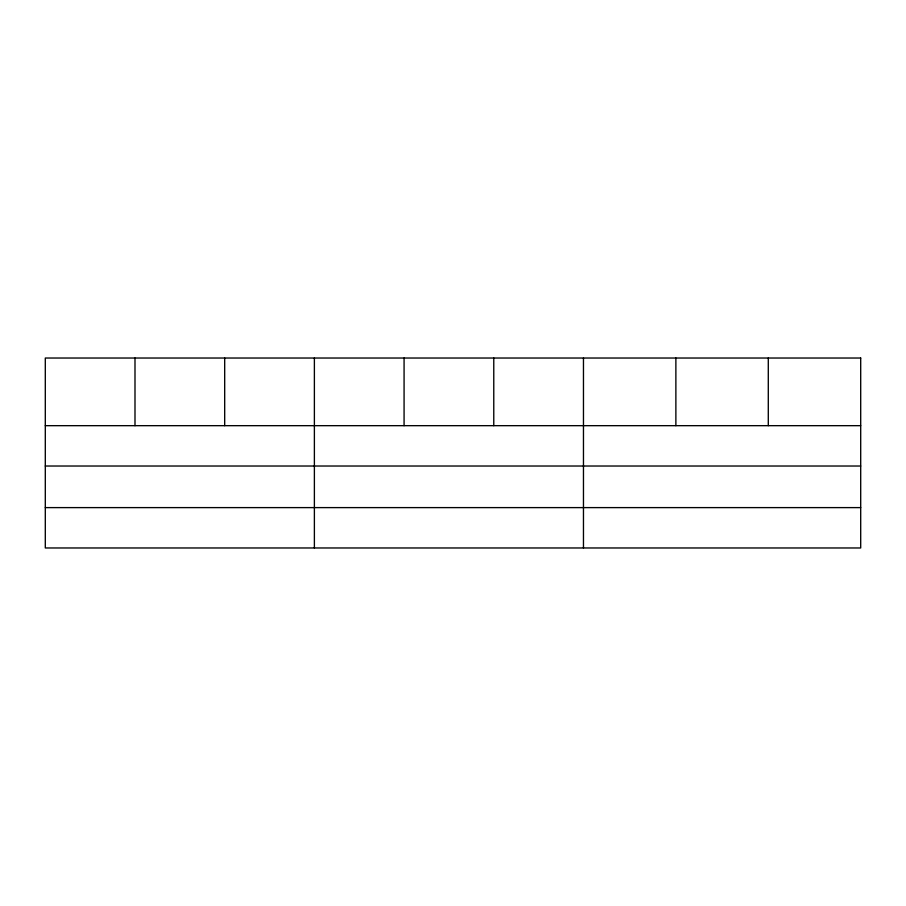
<?xml version="1.0" encoding="UTF-8"?>
<svg xmlns="http://www.w3.org/2000/svg" width="906" height="906" viewBox="0 0 906 906"><rect width="100%" height="100%" fill="white"/><g stroke="black" fill="none" stroke-linecap="round" stroke-linejoin="round"><path stroke-width="1.36" d="M45.3 425.673L860.7 425.673M45.3 466.024L860.7 466.024M45.3 507.609L860.7 507.609M768.288 358.029L768.288 425.673M675.876 358.029L675.876 425.673M583.464 358.029L583.464 547.971M493.77 358.029L493.77 425.673M404.076 358.029L404.076 425.673M314.382 358.029L314.382 547.971M224.688 358.029L224.688 425.673M134.994 358.029L134.994 425.673M860.7 358.029L45.3 358.029L45.3 547.971L860.7 547.971L860.7 358.029"/></g></svg>
